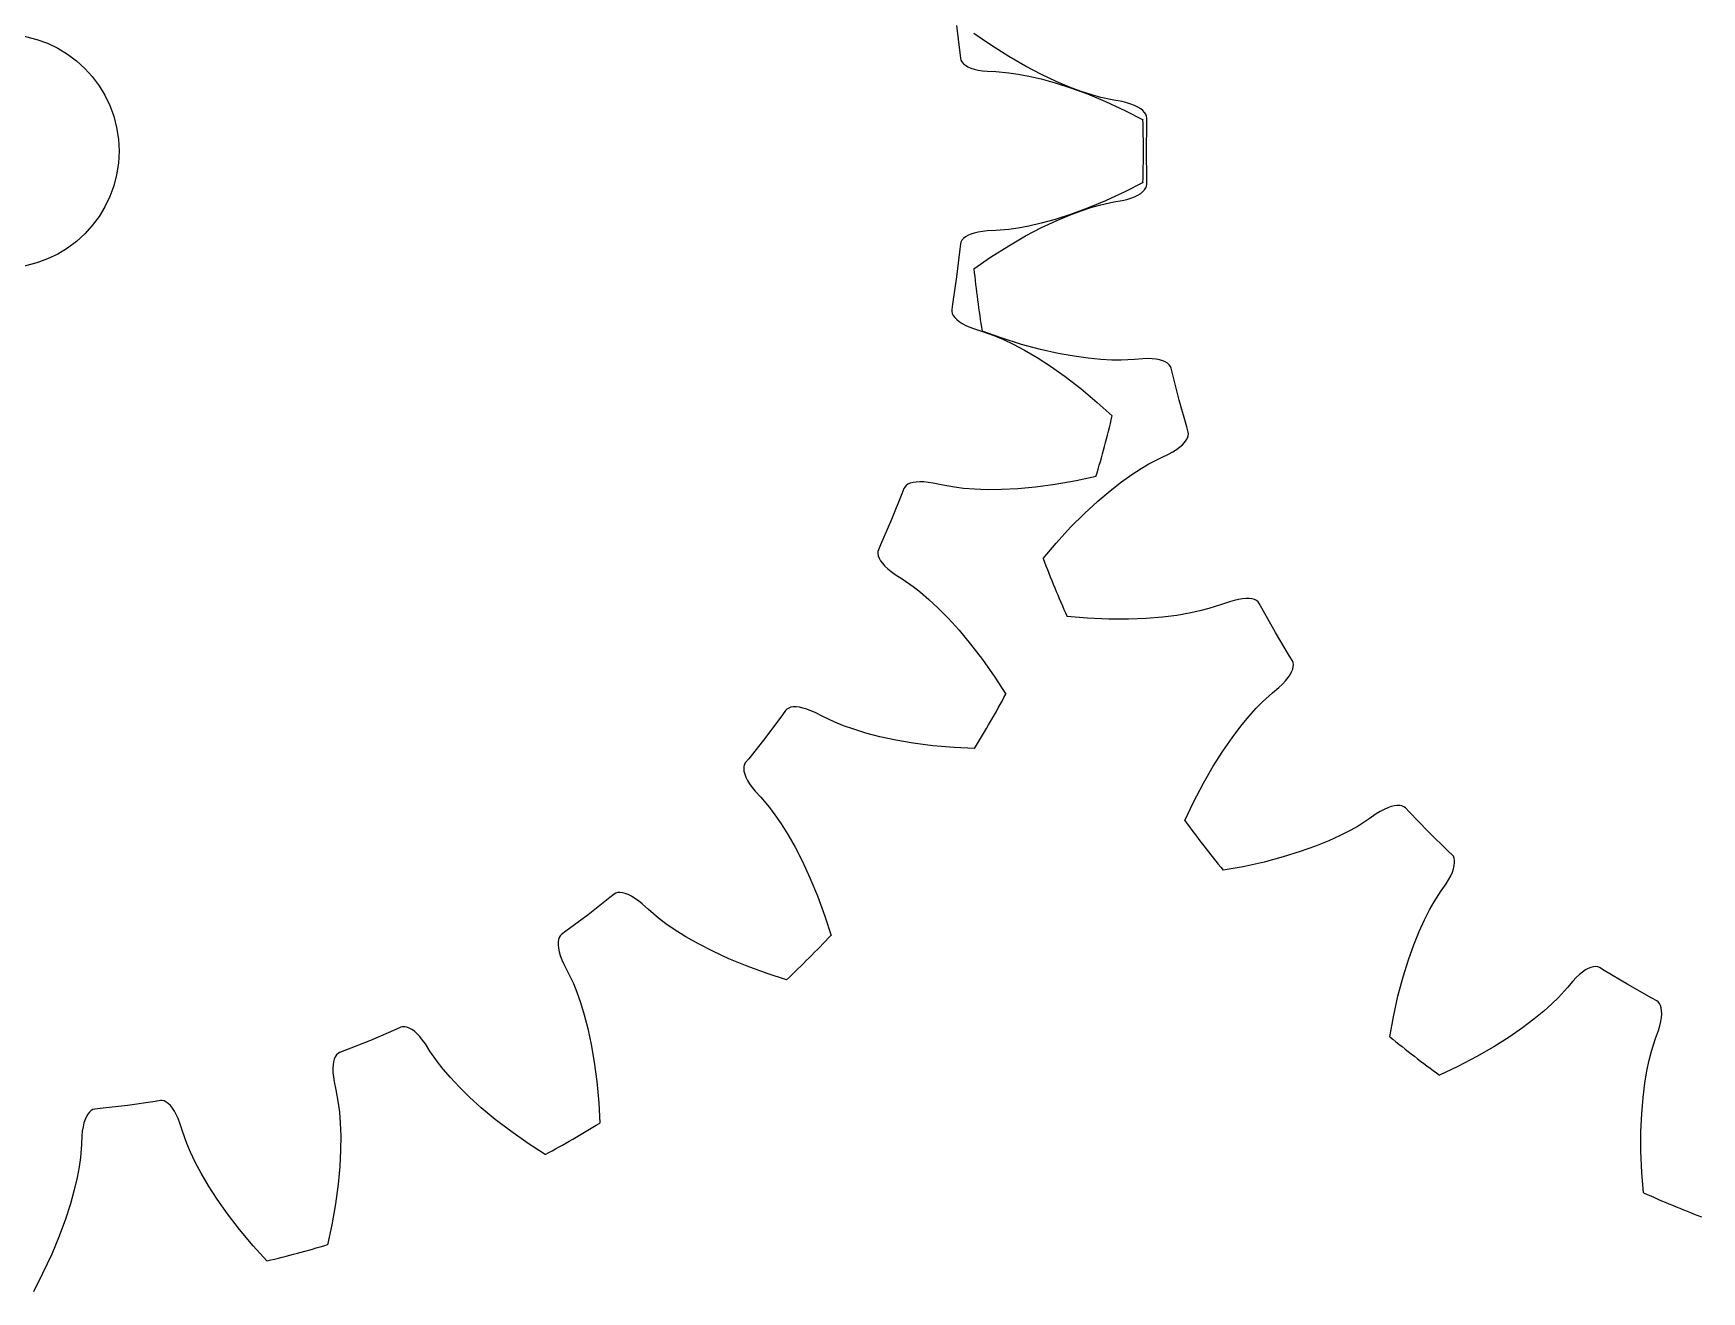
# Model space of a CAD drawing. Extents: x -19.5 to 55.4, y -19.5 to 19.5.
# Drawn here: x 0.54 to 29.04, y -19.49 to 2.01 of the extents above; entities that cross this region are included whole.
import ezdxf

# ---------------------------------------------------------------- set-up
doc = ezdxf.new("R2010")
doc.units = 0

msp = doc.modelspace()

# ---------------------------------------------------------------- linework, layer by layer
msp.add_circle((0, 0), 2)
msp.add_circle((0, 0), 2)
at = {"layer": 'layer0'}
for p, q in [((16.889, 1.815), (16.604, 2.012)), ((17.198, 1.618), (16.889, 1.815)), ((17.488, 1.45), (17.198, 1.618)), ((17.759, 1.308), (17.488, 1.45)), ((18.009, 1.19), (17.759, 1.308)), ((18.236, 1.095), (18.009, 1.19)), ((18.439, 1.019), (18.236, 1.095)), ((18.618, 0.96), (18.439, 1.019)), ((18.77, 0.918), (18.618, 0.96)), ((18.992, 0.869), (18.77, 0.918)), ((19.134, 0.845), (18.992, 0.869)), ((19.214, 0.826), (19.134, 0.845)), ((19.286, 0.804), (19.214, 0.826)), ((19.35, 0.779), (19.286, 0.804)), ((19.406, 0.752), (19.35, 0.779)), ((19.453, 0.723), (19.406, 0.752)), ((19.491, 0.693), (19.453, 0.723)), ((19.521, 0.662), (19.491, 0.693)), ((19.543, 0.63), (19.521, 0.662)), ((19.555, 0.598), (19.543, 0.63)), ((19.56, 0.565), (19.555, 0.598)), ((19.55, 0), (19.557, 0.473)), ((19.557, 0.473), (19.56, 0.565)), ((19.557, -0.473), (19.55, 0)), ((19.555, -0.598), (19.56, -0.565)), ((19.56, -0.565), (19.557, -0.473)), ((18.992, -0.869), (19.134, -0.845)), ((19.134, -0.845), (19.214, -0.826)), ((19.214, -0.826), (19.286, -0.804)), ((19.286, -0.804), (19.35, -0.779)), ((19.35, -0.779), (19.406, -0.752)), ((19.406, -0.752), (19.453, -0.723)), ((19.453, -0.723), (19.491, -0.693)), ((19.491, -0.693), (19.521, -0.662)), ((19.521, -0.662), (19.543, -0.63)), ((19.543, -0.63), (19.555, -0.598)), ((18.009, -1.19), (18.236, -1.095)), ((18.236, -1.095), (18.439, -1.019)), ((18.439, -1.019), (18.618, -0.96)), ((18.618, -0.96), (18.77, -0.918)), ((18.77, -0.918), (18.992, -0.869)), ((17.488, -1.45), (17.759, -1.308)), ((17.759, -1.308), (18.009, -1.19)), ((16.889, -1.815), (17.198, -1.618)), ((17.198, -1.618), (17.488, -1.45)), ((16.604, -2.012), (16.889, -1.815)), ((17.07, -3.193), (16.744, -3.076)), ((17.419, -3.303), (17.07, -3.193)), ((17.744, -3.39), (17.419, -3.303)), ((18.042, -3.457), (17.744, -3.39)), ((18.314, -3.507), (18.042, -3.457)), ((18.558, -3.54), (18.314, -3.507)), ((18.774, -3.561), (18.558, -3.54)), ((18.962, -3.571), (18.774, -3.561)), ((19.12, -3.573), (18.962, -3.571)), ((19.346, -3.562), (19.12, -3.573)), ((19.49, -3.549), (19.346, -3.562)), ((19.572, -3.547), (19.49, -3.549)), ((19.648, -3.55), (19.572, -3.547)), ((19.716, -3.557), (19.648, -3.55)), ((19.776, -3.569), (19.716, -3.557)), ((19.829, -3.584), (19.776, -3.569)), ((19.874, -3.603), (19.829, -3.584)), ((19.911, -3.625), (19.874, -3.603)), ((19.94, -3.651), (19.911, -3.625)), ((19.961, -3.679), (19.94, -3.651)), ((19.974, -3.709), (19.961, -3.679)), ((19.995, -3.799), (19.974, -3.709)), ((20.111, -4.258), (19.995, -3.799)), ((20.239, -4.713), (20.111, -4.258)), ((20.266, -4.801), (20.239, -4.713)), ((20.27, -4.834), (20.266, -4.801)), ((20.266, -4.868), (20.27, -4.834)), ((20, -5.142), (20.064, -5.102)), ((20.064, -5.102), (20.119, -5.062)), ((20.119, -5.062), (20.166, -5.021)), ((20.166, -5.021), (20.204, -4.982)), ((20.204, -4.982), (20.233, -4.943)), ((20.233, -4.943), (20.254, -4.905)), ((20.254, -4.905), (20.266, -4.868)), ((19.459, -5.426), (19.595, -5.346)), ((19.595, -5.346), (19.797, -5.242)), ((19.797, -5.242), (19.927, -5.181)), ((19.927, -5.181), (20, -5.142)), ((18.93, -5.806), (19.125, -5.655)), ((19.125, -5.655), (19.301, -5.529)), ((19.301, -5.529), (19.459, -5.426)), ((18.494, -6.192), (18.72, -5.985)), ((18.72, -5.985), (18.93, -5.806)), ((18.257, -6.43), (18.494, -6.192)), ((18.01, -6.699), (18.257, -6.43)), ((17.786, -6.964), (18.01, -6.699)), ((21.05, -7.678), (20.971, -7.701)), ((21.124, -7.661), (21.05, -7.678)), ((21.191, -7.65), (21.124, -7.661)), ((21.253, -7.646), (21.191, -7.65)), ((21.308, -7.647), (21.253, -7.646)), ((21.356, -7.654), (21.308, -7.647)), ((21.398, -7.666), (21.356, -7.654)), ((21.432, -7.683), (21.398, -7.666)), ((21.46, -7.705), (21.432, -7.683)), ((18.542, -7.984), (18.196, -7.955)), ((19.824, -7.965), (19.549, -7.987)), ((20.069, -7.934), (19.824, -7.965)), ((20.283, -7.898), (20.069, -7.934)), ((20.466, -7.859), (20.283, -7.898)), ((20.62, -7.82), (20.466, -7.859)), ((20.836, -7.751), (20.62, -7.82)), ((20.971, -7.701), (20.836, -7.751)), ((21.48, -7.731), (21.46, -7.705)), ((21.523, -7.812), (21.48, -7.731)), ((21.754, -8.225), (21.523, -7.812)), ((18.908, -8), (18.542, -7.984)), ((19.243, -8), (18.908, -8)), ((19.549, -7.987), (19.243, -8)), ((21.996, -8.631), (21.754, -8.225)), ((22.045, -8.71), (21.996, -8.631)), ((22.057, -8.74), (22.045, -8.71)), ((22.05, -8.855), (22.06, -8.813)), ((22.062, -8.774), (22.057, -8.74)), ((22.06, -8.813), (22.062, -8.774)), ((21.816, -9.165), (21.876, -9.108)), ((21.876, -9.108), (21.927, -9.053)), ((21.927, -9.053), (21.97, -8.999)), ((21.97, -8.999), (22.005, -8.949)), ((22.005, -8.949), (22.031, -8.9)), ((22.031, -8.9), (22.05, -8.855)), ((21.537, -9.41), (21.705, -9.257)), ((21.705, -9.257), (21.816, -9.165)), ((21.163, -9.83), (21.301, -9.662)), ((21.301, -9.662), (21.427, -9.523)), ((21.427, -9.523), (21.537, -9.41)), ((21.014, -10.026), (21.163, -9.83)), ((20.694, -10.512), (20.857, -10.253)), ((20.857, -10.253), (21.014, -10.026)), ((20.526, -10.803), (20.694, -10.512)), ((20.357, -11.127), (20.526, -10.803)), ((20.209, -11.441), (20.357, -11.127)), ((23.476, -11.329), (23.359, -11.412)), ((23.547, -11.286), (23.476, -11.329)), ((23.613, -11.25), (23.547, -11.286)), ((23.676, -11.222), (23.613, -11.25)), ((23.734, -11.202), (23.676, -11.222)), ((23.788, -11.189), (23.734, -11.202)), ((23.836, -11.183), (23.788, -11.189)), ((23.879, -11.184), (23.836, -11.183)), ((23.917, -11.192), (23.879, -11.184)), ((23.949, -11.205), (23.917, -11.192)), ((23.975, -11.225), (23.949, -11.205)), ((24.038, -11.293), (23.975, -11.225)), ((24.368, -11.632), (24.038, -11.293)), ((23.03, -11.612), (22.862, -11.697)), ((23.168, -11.535), (23.03, -11.612)), ((23.359, -11.412), (23.168, -11.535)), ((24.707, -11.962), (24.368, -11.632)), ((22.437, -11.88), (22.177, -11.973)), ((22.665, -11.787), (22.437, -11.88)), ((22.862, -11.697), (22.665, -11.787)), ((24.775, -12.025), (24.707, -11.962)), ((21.203, -12.23), (20.862, -12.292)), ((21.56, -12.151), (21.203, -12.23)), ((21.885, -12.064), (21.56, -12.151)), ((22.177, -11.973), (21.885, -12.064)), ((24.795, -12.051), (24.775, -12.025)), ((24.808, -12.083), (24.795, -12.051)), ((24.798, -12.266), (24.811, -12.212)), ((24.816, -12.121), (24.808, -12.083)), ((24.811, -12.212), (24.817, -12.164)), ((24.817, -12.164), (24.816, -12.121)), ((24.588, -12.641), (24.671, -12.524)), ((24.671, -12.524), (24.714, -12.453)), ((24.714, -12.453), (24.75, -12.387)), ((24.75, -12.387), (24.778, -12.324)), ((24.778, -12.324), (24.798, -12.266)), ((24.465, -12.832), (24.588, -12.641)), ((24.303, -13.138), (24.388, -12.97)), ((24.388, -12.97), (24.465, -12.832)), ((24.12, -13.563), (24.213, -13.335)), ((24.213, -13.335), (24.303, -13.138)), ((24.027, -13.823), (24.12, -13.563)), ((23.936, -14.115), (24.027, -13.823)), ((27.145, -13.95), (27.1, -13.969)), ((27.187, -13.94), (27.145, -13.95)), ((27.226, -13.938), (27.187, -13.94)), ((27.26, -13.943), (27.226, -13.938)), ((27.29, -13.955), (27.26, -13.943)), ((27.369, -14.004), (27.29, -13.955)), ((23.849, -14.44), (23.936, -14.115)), ((26.835, -14.184), (26.743, -14.295)), ((26.892, -14.124), (26.835, -14.184)), ((26.947, -14.073), (26.892, -14.124)), ((27.001, -14.03), (26.947, -14.073)), ((27.051, -13.995), (27.001, -14.03)), ((27.1, -13.969), (27.051, -13.995)), ((27.775, -14.246), (27.369, -14.004)), ((28.188, -14.477), (27.775, -14.246)), ((23.77, -14.797), (23.849, -14.44)), ((26.59, -14.463), (26.477, -14.573)), ((26.743, -14.295), (26.59, -14.463)), ((28.269, -14.52), (28.188, -14.477)), ((28.295, -14.54), (28.269, -14.52)), ((23.708, -15.138), (23.77, -14.797)), ((26.338, -14.699), (26.17, -14.837)), ((26.477, -14.573), (26.338, -14.699)), ((28.317, -14.568), (28.295, -14.54)), ((28.334, -14.602), (28.317, -14.568)), ((28.346, -14.644), (28.334, -14.602)), ((28.339, -14.876), (28.35, -14.809)), ((28.353, -14.692), (28.346, -14.644)), ((28.35, -14.809), (28.354, -14.747)), ((28.354, -14.747), (28.353, -14.692)), ((25.974, -14.986), (25.747, -15.143)), ((26.17, -14.837), (25.974, -14.986)), ((28.249, -15.164), (28.299, -15.029)), ((28.299, -15.029), (28.322, -14.95)), ((28.322, -14.95), (28.339, -14.876)), ((25.488, -15.306), (25.197, -15.474)), ((25.747, -15.143), (25.488, -15.306)), ((28.141, -15.534), (28.18, -15.38)), ((28.18, -15.38), (28.249, -15.164)), ((24.873, -15.643), (24.559, -15.791)), ((25.197, -15.474), (24.873, -15.643)), ((28.102, -15.717), (28.141, -15.534)), ((28.035, -16.176), (28.066, -15.931)), ((28.066, -15.931), (28.102, -15.717)), ((28.013, -16.451), (28.035, -16.176)), ((28, -16.757), (28.013, -16.451)), ((28, -17.092), (28, -16.757)), ((28.016, -17.458), (28, -17.092)), ((28.045, -17.804), (28.016, -17.458))]:
    msp.add_line(p, q, dxfattribs=at)
for start, end in [(185.9236, 189.0764), (200.9236, 204.0764), (215.9236, 219.0764), (230.9236, 234.0764), (245.9236, 249.0764)]:
    msp.add_arc((36, 0), 19.5, start, end, dxfattribs=at)
at = {"layer": 'layer1'}
for p, q in [((16.309, 2.147), (16.364, 1.677)), ((16.364, 1.677), (16.373, 1.586)), ((16.373, 1.586), (16.382, 1.554)), ((16.382, 1.554), (16.399, 1.523)), ((16.399, 1.523), (16.424, 1.494)), ((16.424, 1.494), (16.458, 1.467)), ((16.458, 1.467), (16.5, 1.443)), ((16.5, 1.443), (16.551, 1.42)), ((16.551, 1.42), (16.609, 1.401)), ((16.609, 1.401), (16.676, 1.385)), ((16.676, 1.385), (16.75, 1.372)), ((16.75, 1.372), (16.832, 1.364)), ((16.832, 1.364), (16.976, 1.358)), ((16.976, 1.358), (17.202, 1.339)), ((17.202, 1.339), (17.359, 1.317)), ((17.359, 1.317), (17.543, 1.282)), ((17.543, 1.282), (17.755, 1.233)), ((17.755, 1.233), (17.993, 1.168)), ((17.993, 1.168), (18.255, 1.084)), ((18.255, 1.084), (18.543, 0.978)), ((18.543, 0.978), (18.853, 0.85)), ((18.853, 0.85), (19.185, 0.695)), ((19.185, 0.695), (19.493, 0.536)), ((19.493, -0.536), (19.185, -0.695)), ((18.853, -0.85), (18.543, -0.978)), ((19.185, -0.695), (18.853, -0.85)), ((18.255, -1.084), (17.993, -1.168)), ((18.543, -0.978), (18.255, -1.084)), ((16.551, -1.42), (16.5, -1.443)), ((16.609, -1.401), (16.551, -1.42)), ((16.676, -1.385), (16.609, -1.401)), ((16.75, -1.372), (16.676, -1.385)), ((16.832, -1.364), (16.75, -1.372)), ((16.976, -1.358), (16.832, -1.364)), ((17.202, -1.339), (16.976, -1.358)), ((17.359, -1.317), (17.202, -1.339)), ((17.543, -1.282), (17.359, -1.317)), ((17.755, -1.233), (17.543, -1.282)), ((17.993, -1.168), (17.755, -1.233)), ((16.364, -1.677), (16.309, -2.147)), ((16.373, -1.586), (16.364, -1.677)), ((16.382, -1.554), (16.373, -1.586)), ((16.399, -1.523), (16.382, -1.554)), ((16.424, -1.494), (16.399, -1.523)), ((16.458, -1.467), (16.424, -1.494)), ((16.5, -1.443), (16.458, -1.467)), ((16.309, -2.147), (16.241, -2.615)), ((16.241, -2.615), (16.226, -2.706)), ((16.226, -2.706), (16.226, -2.739)), ((16.226, -2.739), (16.234, -2.773)), ((16.234, -2.773), (16.252, -2.807)), ((16.252, -2.807), (16.277, -2.842)), ((16.277, -2.842), (16.311, -2.877)), ((16.311, -2.877), (16.354, -2.912)), ((16.354, -2.912), (16.406, -2.945)), ((16.406, -2.945), (16.466, -2.978)), ((16.466, -2.978), (16.534, -3.01)), ((16.534, -3.01), (16.612, -3.039)), ((16.612, -3.039), (16.749, -3.082)), ((16.749, -3.082), (16.963, -3.159)), ((16.963, -3.159), (17.108, -3.221)), ((17.108, -3.221), (17.277, -3.302)), ((17.277, -3.302), (17.469, -3.404)), ((17.469, -3.404), (17.682, -3.528)), ((17.682, -3.528), (17.914, -3.678)), ((17.914, -3.678), (18.164, -3.854)), ((18.164, -3.854), (18.43, -4.059)), ((18.43, -4.059), (18.711, -4.294)), ((18.711, -4.294), (18.967, -4.527)), ((15.478, -5.694), (15.446, -5.716)), ((15.518, -5.677), (15.478, -5.694)), ((15.565, -5.664), (15.518, -5.677)), ((15.619, -5.656), (15.565, -5.664)), ((15.681, -5.652), (15.619, -5.656)), ((15.749, -5.654), (15.681, -5.652)), ((15.824, -5.661), (15.749, -5.654)), ((15.906, -5.674), (15.824, -5.661)), ((16.046, -5.705), (15.906, -5.674)), ((18.351, -5.637), (17.99, -5.7)), ((18.69, -5.563), (18.351, -5.637)), ((15.373, -5.856), (15.198, -6.295)), ((15.405, -5.769), (15.373, -5.856)), ((15.422, -5.741), (15.405, -5.769)), ((15.446, -5.716), (15.422, -5.741)), ((16.27, -5.746), (16.046, -5.705)), ((16.426, -5.765), (16.27, -5.746)), ((16.614, -5.779), (16.426, -5.765)), ((16.831, -5.787), (16.614, -5.779)), ((17.077, -5.785), (16.831, -5.787)), ((17.353, -5.772), (17.077, -5.785)), ((17.658, -5.744), (17.353, -5.772)), ((17.99, -5.7), (17.658, -5.744)), ((15.198, -6.295), (15.011, -6.73)), ((14.973, -6.814), (14.964, -6.845)), ((15.011, -6.73), (14.973, -6.814)), ((14.964, -6.845), (14.964, -6.88)), ((14.964, -6.88), (14.971, -6.918)), ((14.971, -6.918), (14.987, -6.958)), ((14.987, -6.958), (15.011, -7.001)), ((15.011, -7.001), (15.043, -7.045)), ((15.043, -7.045), (15.084, -7.091)), ((15.084, -7.091), (15.134, -7.138)), ((15.134, -7.138), (15.192, -7.186)), ((15.192, -7.186), (15.259, -7.235)), ((15.259, -7.235), (15.381, -7.312)), ((15.381, -7.312), (15.567, -7.441)), ((15.567, -7.441), (15.691, -7.539)), ((15.691, -7.539), (15.834, -7.661)), ((15.834, -7.661), (15.993, -7.809)), ((15.993, -7.809), (16.166, -7.985)), ((16.166, -7.985), (16.351, -8.189)), ((16.351, -8.189), (16.548, -8.424)), ((16.548, -8.424), (16.752, -8.691)), ((16.752, -8.691), (16.962, -8.99)), ((16.962, -8.99), (17.149, -9.282)), ((13.333, -9.635), (13.051, -10.014)), ((13.387, -9.56), (13.333, -9.635)), ((13.41, -9.537), (13.387, -9.56)), ((13.44, -9.519), (13.41, -9.537)), ((13.477, -9.506), (13.44, -9.519)), ((13.519, -9.5), (13.477, -9.506)), ((13.568, -9.499), (13.519, -9.5)), ((13.623, -9.505), (13.568, -9.499)), ((13.683, -9.518), (13.623, -9.505)), ((13.749, -9.537), (13.683, -9.518)), ((13.82, -9.564), (13.749, -9.537)), ((13.895, -9.597), (13.82, -9.564)), ((14.023, -9.664), (13.895, -9.597)), ((14.228, -9.761), (14.023, -9.664)), ((14.375, -9.82), (14.228, -9.761)), ((14.552, -9.882), (14.375, -9.82)), ((14.759, -9.946), (14.552, -9.882)), ((14.998, -10.008), (14.759, -9.946)), ((13.051, -10.014), (12.757, -10.385)), ((15.268, -10.066), (14.998, -10.008)), ((15.569, -10.119), (15.268, -10.066)), ((15.902, -10.162), (15.569, -10.119)), ((16.267, -10.194), (15.902, -10.162)), ((16.613, -10.211), (16.267, -10.194)), ((12.673, -10.519), (12.671, -10.557)), ((12.683, -10.485), (12.673, -10.519)), ((12.699, -10.457), (12.683, -10.485)), ((12.757, -10.385), (12.699, -10.457)), ((12.671, -10.557), (12.675, -10.6)), ((12.675, -10.6), (12.688, -10.647)), ((12.688, -10.647), (12.707, -10.699)), ((12.707, -10.699), (12.735, -10.754)), ((12.735, -10.754), (12.771, -10.812)), ((12.771, -10.812), (12.814, -10.874)), ((12.814, -10.874), (12.866, -10.938)), ((12.866, -10.938), (12.964, -11.044)), ((12.964, -11.044), (13.111, -11.217)), ((13.111, -11.217), (13.206, -11.343)), ((13.206, -11.343), (13.312, -11.498)), ((13.312, -11.498), (13.427, -11.682)), ((13.427, -11.682), (13.549, -11.897)), ((13.549, -11.897), (13.675, -12.142)), ((13.675, -12.142), (13.803, -12.42)), ((13.803, -12.42), (13.932, -12.73)), ((10.385, -12.757), (10.014, -13.051)), ((10.457, -12.699), (10.385, -12.757)), ((10.485, -12.683), (10.457, -12.699)), ((10.519, -12.673), (10.485, -12.683)), ((10.557, -12.671), (10.519, -12.673)), ((10.6, -12.675), (10.557, -12.671)), ((10.647, -12.688), (10.6, -12.675)), ((10.699, -12.707), (10.647, -12.688)), ((10.754, -12.735), (10.699, -12.707)), ((10.812, -12.771), (10.754, -12.735)), ((10.874, -12.814), (10.812, -12.771)), ((10.938, -12.866), (10.874, -12.814)), ((13.932, -12.73), (14.057, -13.074)), ((10.014, -13.051), (9.635, -13.333)), ((11.044, -12.964), (10.938, -12.866)), ((11.217, -13.111), (11.044, -12.964)), ((14.057, -13.074), (14.163, -13.404)), ((9.56, -13.387), (9.537, -13.41)), ((9.635, -13.333), (9.56, -13.387)), ((11.343, -13.206), (11.217, -13.111)), ((11.498, -13.312), (11.343, -13.206)), ((11.682, -13.427), (11.498, -13.312)), ((9.5, -13.519), (9.499, -13.568)), ((9.499, -13.568), (9.505, -13.623)), ((9.506, -13.477), (9.5, -13.519)), ((9.505, -13.623), (9.518, -13.683)), ((9.519, -13.44), (9.506, -13.477)), ((9.537, -13.41), (9.519, -13.44)), ((11.897, -13.549), (11.682, -13.427)), ((12.142, -13.675), (11.897, -13.549)), ((12.42, -13.803), (12.142, -13.675)), ((9.518, -13.683), (9.537, -13.749)), ((9.537, -13.749), (9.564, -13.82)), ((9.564, -13.82), (9.597, -13.895)), ((9.597, -13.895), (9.664, -14.023)), ((12.73, -13.932), (12.42, -13.803)), ((13.074, -14.057), (12.73, -13.932)), ((9.664, -14.023), (9.761, -14.228)), ((9.761, -14.228), (9.82, -14.375)), ((13.404, -14.163), (13.074, -14.057)), ((9.82, -14.375), (9.882, -14.552)), ((9.882, -14.552), (9.946, -14.759)), ((9.946, -14.759), (10.008, -14.998)), ((6.73, -15.011), (6.295, -15.198)), ((6.814, -14.973), (6.73, -15.011)), ((6.845, -14.964), (6.814, -14.973)), ((6.88, -14.964), (6.845, -14.964)), ((6.918, -14.971), (6.88, -14.964)), ((6.958, -14.987), (6.918, -14.971)), ((7.001, -15.011), (6.958, -14.987)), ((7.045, -15.043), (7.001, -15.011)), ((7.091, -15.084), (7.045, -15.043)), ((7.138, -15.134), (7.091, -15.084)), ((10.008, -14.998), (10.066, -15.268)), ((5.856, -15.373), (5.769, -15.405)), ((6.295, -15.198), (5.856, -15.373)), ((7.186, -15.192), (7.138, -15.134)), ((7.235, -15.259), (7.186, -15.192)), ((7.312, -15.381), (7.235, -15.259)), ((7.441, -15.567), (7.312, -15.381)), ((10.066, -15.268), (10.119, -15.569)), ((5.656, -15.619), (5.652, -15.681)), ((5.664, -15.565), (5.656, -15.619)), ((5.677, -15.518), (5.664, -15.565)), ((5.694, -15.478), (5.677, -15.518)), ((5.716, -15.446), (5.694, -15.478)), ((5.741, -15.422), (5.716, -15.446)), ((5.769, -15.405), (5.741, -15.422)), ((7.539, -15.691), (7.441, -15.567)), ((10.119, -15.569), (10.162, -15.902)), ((5.652, -15.681), (5.654, -15.749)), ((5.654, -15.749), (5.661, -15.824)), ((5.661, -15.824), (5.674, -15.906)), ((5.674, -15.906), (5.705, -16.046)), ((7.661, -15.834), (7.539, -15.691)), ((7.809, -15.993), (7.661, -15.834)), ((10.162, -15.902), (10.194, -16.267)), ((2.615, -16.241), (2.147, -16.309)), ((2.706, -16.226), (2.615, -16.241)), ((2.739, -16.226), (2.706, -16.226)), ((2.773, -16.234), (2.739, -16.226)), ((2.807, -16.252), (2.773, -16.234)), ((5.705, -16.046), (5.746, -16.27)), ((7.985, -16.166), (7.809, -15.993)), ((8.189, -16.351), (7.985, -16.166)), ((1.443, -16.5), (1.42, -16.551)), ((1.467, -16.458), (1.443, -16.5)), ((1.494, -16.424), (1.467, -16.458)), ((1.523, -16.399), (1.494, -16.424)), ((1.554, -16.382), (1.523, -16.399)), ((1.586, -16.373), (1.554, -16.382)), ((1.677, -16.364), (1.586, -16.373)), ((2.147, -16.309), (1.677, -16.364)), ((2.842, -16.277), (2.807, -16.252)), ((2.877, -16.311), (2.842, -16.277)), ((2.912, -16.354), (2.877, -16.311)), ((2.945, -16.406), (2.912, -16.354)), ((2.978, -16.466), (2.945, -16.406)), ((3.01, -16.534), (2.978, -16.466)), ((5.746, -16.27), (5.765, -16.426)), ((5.765, -16.426), (5.779, -16.614)), ((8.424, -16.548), (8.189, -16.351)), ((10.194, -16.267), (10.211, -16.613)), ((1.372, -16.75), (1.364, -16.832)), ((1.385, -16.676), (1.372, -16.75)), ((1.401, -16.609), (1.385, -16.676)), ((1.42, -16.551), (1.401, -16.609)), ((3.039, -16.612), (3.01, -16.534)), ((3.082, -16.749), (3.039, -16.612)), ((3.159, -16.963), (3.082, -16.749)), ((5.779, -16.614), (5.787, -16.831)), ((8.691, -16.752), (8.424, -16.548)), ((8.99, -16.962), (8.691, -16.752)), ((1.358, -16.976), (1.339, -17.202)), ((1.364, -16.832), (1.358, -16.976)), ((3.221, -17.108), (3.159, -16.963)), ((5.785, -17.077), (5.772, -17.353)), ((5.787, -16.831), (5.785, -17.077)), ((9.282, -17.149), (8.99, -16.962)), ((1.317, -17.359), (1.282, -17.543)), ((1.339, -17.202), (1.317, -17.359)), ((3.302, -17.277), (3.221, -17.108)), ((3.404, -17.469), (3.302, -17.277)), ((5.772, -17.353), (5.744, -17.658)), ((1.282, -17.543), (1.233, -17.755)), ((3.528, -17.682), (3.404, -17.469)), ((5.744, -17.658), (5.7, -17.99)), ((1.233, -17.755), (1.168, -17.993)), ((3.678, -17.914), (3.528, -17.682)), ((3.854, -18.164), (3.678, -17.914)), ((1.168, -17.993), (1.084, -18.255)), ((4.059, -18.43), (3.854, -18.164)), ((5.7, -17.99), (5.637, -18.351)), ((1.084, -18.255), (0.978, -18.543)), ((4.294, -18.711), (4.059, -18.43)), ((5.637, -18.351), (5.563, -18.69)), ((0.978, -18.543), (0.85, -18.853)), ((4.527, -18.967), (4.294, -18.711)), ((0.85, -18.853), (0.695, -19.185)), ((0.695, -19.185), (0.536, -19.493))]:
    msp.add_line(p, q, dxfattribs=at)
for start, end in [(358.4236, 361.5764), (343.4236, 346.5764), (328.4236, 331.5764), (313.4236, 316.5764), (298.4236, 301.5764), (283.4236, 286.5764)]:
    msp.add_arc((0, 0), 19.5, start, end, dxfattribs=at)
at = {"layer": 'layer2'}
for p, q in [((16.889, 1.815), (16.604, 2.012)), ((17.198, 1.618), (16.889, 1.815)), ((17.488, 1.45), (17.198, 1.618)), ((17.759, 1.308), (17.488, 1.45)), ((18.009, 1.19), (17.759, 1.308)), ((18.236, 1.095), (18.009, 1.19)), ((18.439, 1.019), (18.236, 1.095)), ((18.618, 0.96), (18.439, 1.019)), ((18.77, 0.918), (18.618, 0.96)), ((18.992, 0.869), (18.77, 0.918)), ((19.134, 0.845), (18.992, 0.869)), ((19.214, 0.826), (19.134, 0.845)), ((19.286, 0.804), (19.214, 0.826)), ((19.35, 0.779), (19.286, 0.804)), ((19.406, 0.752), (19.35, 0.779)), ((19.453, 0.723), (19.406, 0.752)), ((19.491, 0.693), (19.453, 0.723)), ((19.521, 0.662), (19.491, 0.693)), ((19.543, 0.63), (19.521, 0.662)), ((19.555, 0.598), (19.543, 0.63)), ((19.56, 0.565), (19.555, 0.598)), ((19.55, 0), (19.557, 0.473)), ((19.557, 0.473), (19.56, 0.565)), ((19.557, -0.473), (19.55, 0)), ((19.555, -0.598), (19.56, -0.565)), ((19.56, -0.565), (19.557, -0.473)), ((18.992, -0.869), (19.134, -0.845)), ((19.134, -0.845), (19.214, -0.826)), ((19.214, -0.826), (19.286, -0.804)), ((19.286, -0.804), (19.35, -0.779)), ((19.35, -0.779), (19.406, -0.752)), ((19.406, -0.752), (19.453, -0.723)), ((19.453, -0.723), (19.491, -0.693)), ((19.491, -0.693), (19.521, -0.662)), ((19.521, -0.662), (19.543, -0.63)), ((19.543, -0.63), (19.555, -0.598)), ((18.009, -1.19), (18.236, -1.095)), ((18.236, -1.095), (18.439, -1.019)), ((18.439, -1.019), (18.618, -0.96)), ((18.618, -0.96), (18.77, -0.918)), ((18.77, -0.918), (18.992, -0.869)), ((17.488, -1.45), (17.759, -1.308)), ((17.759, -1.308), (18.009, -1.19)), ((16.889, -1.815), (17.198, -1.618)), ((17.198, -1.618), (17.488, -1.45)), ((16.604, -2.012), (16.889, -1.815)), ((17.07, -3.193), (16.744, -3.076)), ((17.419, -3.303), (17.07, -3.193)), ((17.744, -3.39), (17.419, -3.303)), ((18.042, -3.457), (17.744, -3.39)), ((18.314, -3.507), (18.042, -3.457)), ((18.558, -3.54), (18.314, -3.507)), ((18.774, -3.561), (18.558, -3.54)), ((18.962, -3.571), (18.774, -3.561)), ((19.12, -3.573), (18.962, -3.571)), ((19.346, -3.562), (19.12, -3.573)), ((19.49, -3.549), (19.346, -3.562)), ((19.572, -3.547), (19.49, -3.549)), ((19.648, -3.55), (19.572, -3.547)), ((19.716, -3.557), (19.648, -3.55)), ((19.776, -3.569), (19.716, -3.557)), ((19.829, -3.584), (19.776, -3.569)), ((19.874, -3.603), (19.829, -3.584)), ((19.911, -3.625), (19.874, -3.603)), ((19.94, -3.651), (19.911, -3.625)), ((19.961, -3.679), (19.94, -3.651)), ((19.974, -3.709), (19.961, -3.679)), ((19.995, -3.799), (19.974, -3.709)), ((20.111, -4.258), (19.995, -3.799)), ((20.239, -4.713), (20.111, -4.258)), ((20.266, -4.801), (20.239, -4.713)), ((20.27, -4.834), (20.266, -4.801)), ((20.266, -4.868), (20.27, -4.834)), ((20, -5.142), (20.064, -5.102)), ((20.064, -5.102), (20.119, -5.062)), ((20.119, -5.062), (20.166, -5.021)), ((20.166, -5.021), (20.204, -4.982)), ((20.204, -4.982), (20.233, -4.943)), ((20.233, -4.943), (20.254, -4.905)), ((20.254, -4.905), (20.266, -4.868)), ((19.459, -5.426), (19.595, -5.346)), ((19.595, -5.346), (19.797, -5.242)), ((19.797, -5.242), (19.927, -5.181)), ((19.927, -5.181), (20, -5.142)), ((18.93, -5.806), (19.125, -5.655)), ((19.125, -5.655), (19.301, -5.529)), ((19.301, -5.529), (19.459, -5.426)), ((18.494, -6.192), (18.72, -5.985)), ((18.72, -5.985), (18.93, -5.806)), ((18.257, -6.43), (18.494, -6.192)), ((18.01, -6.699), (18.257, -6.43)), ((17.786, -6.964), (18.01, -6.699)), ((21.05, -7.678), (20.971, -7.701)), ((21.124, -7.661), (21.05, -7.678)), ((21.191, -7.65), (21.124, -7.661)), ((21.253, -7.646), (21.191, -7.65)), ((21.308, -7.647), (21.253, -7.646)), ((21.356, -7.654), (21.308, -7.647)), ((21.398, -7.666), (21.356, -7.654)), ((21.432, -7.683), (21.398, -7.666)), ((21.46, -7.705), (21.432, -7.683)), ((18.542, -7.984), (18.196, -7.955)), ((19.824, -7.965), (19.549, -7.987)), ((20.069, -7.934), (19.824, -7.965)), ((20.283, -7.898), (20.069, -7.934)), ((20.466, -7.859), (20.283, -7.898)), ((20.62, -7.82), (20.466, -7.859)), ((20.836, -7.751), (20.62, -7.82)), ((20.971, -7.701), (20.836, -7.751)), ((21.48, -7.731), (21.46, -7.705)), ((21.523, -7.812), (21.48, -7.731)), ((21.754, -8.225), (21.523, -7.812)), ((18.908, -8), (18.542, -7.984)), ((19.243, -8), (18.908, -8)), ((19.549, -7.987), (19.243, -8)), ((21.996, -8.631), (21.754, -8.225)), ((22.045, -8.71), (21.996, -8.631)), ((22.057, -8.74), (22.045, -8.71)), ((22.05, -8.855), (22.06, -8.813)), ((22.062, -8.774), (22.057, -8.74)), ((22.06, -8.813), (22.062, -8.774)), ((21.816, -9.165), (21.876, -9.108)), ((21.876, -9.108), (21.927, -9.053)), ((21.927, -9.053), (21.97, -8.999)), ((21.97, -8.999), (22.005, -8.949)), ((22.005, -8.949), (22.031, -8.9)), ((22.031, -8.9), (22.05, -8.855)), ((21.537, -9.41), (21.705, -9.257)), ((21.705, -9.257), (21.816, -9.165)), ((21.163, -9.83), (21.301, -9.662)), ((21.301, -9.662), (21.427, -9.523)), ((21.427, -9.523), (21.537, -9.41)), ((21.014, -10.026), (21.163, -9.83)), ((20.694, -10.512), (20.857, -10.253)), ((20.857, -10.253), (21.014, -10.026)), ((20.526, -10.803), (20.694, -10.512)), ((20.357, -11.127), (20.526, -10.803)), ((20.209, -11.441), (20.357, -11.127)), ((23.476, -11.329), (23.359, -11.412)), ((23.547, -11.286), (23.476, -11.329)), ((23.613, -11.25), (23.547, -11.286)), ((23.676, -11.222), (23.613, -11.25)), ((23.734, -11.202), (23.676, -11.222)), ((23.788, -11.189), (23.734, -11.202)), ((23.836, -11.183), (23.788, -11.189)), ((23.879, -11.184), (23.836, -11.183)), ((23.917, -11.192), (23.879, -11.184)), ((23.949, -11.205), (23.917, -11.192)), ((23.975, -11.225), (23.949, -11.205)), ((24.038, -11.293), (23.975, -11.225)), ((24.368, -11.632), (24.038, -11.293)), ((23.03, -11.612), (22.862, -11.697)), ((23.168, -11.535), (23.03, -11.612)), ((23.359, -11.412), (23.168, -11.535)), ((24.707, -11.962), (24.368, -11.632)), ((22.437, -11.88), (22.177, -11.973)), ((22.665, -11.787), (22.437, -11.88)), ((22.862, -11.697), (22.665, -11.787)), ((24.775, -12.025), (24.707, -11.962)), ((21.203, -12.23), (20.862, -12.292)), ((21.56, -12.151), (21.203, -12.23)), ((21.885, -12.064), (21.56, -12.151)), ((22.177, -11.973), (21.885, -12.064)), ((24.795, -12.051), (24.775, -12.025)), ((24.808, -12.083), (24.795, -12.051)), ((24.798, -12.266), (24.811, -12.212)), ((24.816, -12.121), (24.808, -12.083)), ((24.811, -12.212), (24.817, -12.164)), ((24.817, -12.164), (24.816, -12.121)), ((24.588, -12.641), (24.671, -12.524)), ((24.671, -12.524), (24.714, -12.453)), ((24.714, -12.453), (24.75, -12.387)), ((24.75, -12.387), (24.778, -12.324)), ((24.778, -12.324), (24.798, -12.266)), ((24.465, -12.832), (24.588, -12.641)), ((24.303, -13.138), (24.388, -12.97)), ((24.388, -12.97), (24.465, -12.832)), ((24.12, -13.563), (24.213, -13.335)), ((24.213, -13.335), (24.303, -13.138)), ((24.027, -13.823), (24.12, -13.563)), ((23.936, -14.115), (24.027, -13.823)), ((27.145, -13.95), (27.1, -13.969)), ((27.187, -13.94), (27.145, -13.95)), ((27.226, -13.938), (27.187, -13.94)), ((27.26, -13.943), (27.226, -13.938)), ((27.29, -13.955), (27.26, -13.943)), ((27.369, -14.004), (27.29, -13.955)), ((23.849, -14.44), (23.936, -14.115)), ((26.835, -14.184), (26.743, -14.295)), ((26.892, -14.124), (26.835, -14.184)), ((26.947, -14.073), (26.892, -14.124)), ((27.001, -14.03), (26.947, -14.073)), ((27.051, -13.995), (27.001, -14.03)), ((27.1, -13.969), (27.051, -13.995)), ((27.775, -14.246), (27.369, -14.004)), ((28.188, -14.477), (27.775, -14.246)), ((23.77, -14.797), (23.849, -14.44)), ((26.59, -14.463), (26.477, -14.573)), ((26.743, -14.295), (26.59, -14.463)), ((28.269, -14.52), (28.188, -14.477)), ((28.295, -14.54), (28.269, -14.52)), ((23.708, -15.138), (23.77, -14.797)), ((26.338, -14.699), (26.17, -14.837)), ((26.477, -14.573), (26.338, -14.699)), ((28.317, -14.568), (28.295, -14.54)), ((28.334, -14.602), (28.317, -14.568)), ((28.346, -14.644), (28.334, -14.602)), ((28.339, -14.876), (28.35, -14.809)), ((28.353, -14.692), (28.346, -14.644)), ((28.35, -14.809), (28.354, -14.747)), ((28.354, -14.747), (28.353, -14.692)), ((25.974, -14.986), (25.747, -15.143)), ((26.17, -14.837), (25.974, -14.986)), ((28.249, -15.164), (28.299, -15.029)), ((28.299, -15.029), (28.322, -14.95)), ((28.322, -14.95), (28.339, -14.876)), ((25.488, -15.306), (25.197, -15.474)), ((25.747, -15.143), (25.488, -15.306)), ((28.141, -15.534), (28.18, -15.38)), ((28.18, -15.38), (28.249, -15.164)), ((24.873, -15.643), (24.559, -15.791)), ((25.197, -15.474), (24.873, -15.643)), ((28.102, -15.717), (28.141, -15.534)), ((28.035, -16.176), (28.066, -15.931)), ((28.066, -15.931), (28.102, -15.717)), ((28.013, -16.451), (28.035, -16.176)), ((28, -16.757), (28.013, -16.451)), ((28, -17.092), (28, -16.757)), ((28.016, -17.458), (28, -17.092)), ((28.045, -17.804), (28.016, -17.458))]:
    msp.add_line(p, q, dxfattribs=at)
for start, end in [(185.9236, 189.0764), (200.9236, 204.0764), (215.9236, 219.0764), (230.9236, 234.0764), (245.9236, 249.0764)]:
    msp.add_arc((36, 0), 19.5, start, end, dxfattribs=at)
at = {"layer": 'layer3'}
for p, q in [((16.309, 2.147), (16.364, 1.677)), ((16.364, 1.677), (16.373, 1.586)), ((16.373, 1.586), (16.382, 1.554)), ((16.382, 1.554), (16.399, 1.523)), ((16.399, 1.523), (16.424, 1.494)), ((16.424, 1.494), (16.458, 1.467)), ((16.458, 1.467), (16.5, 1.443)), ((16.5, 1.443), (16.551, 1.42)), ((16.551, 1.42), (16.609, 1.401)), ((16.609, 1.401), (16.676, 1.385)), ((16.676, 1.385), (16.75, 1.372)), ((16.75, 1.372), (16.832, 1.364)), ((16.832, 1.364), (16.976, 1.358)), ((16.976, 1.358), (17.202, 1.339)), ((17.202, 1.339), (17.359, 1.317)), ((17.359, 1.317), (17.543, 1.282)), ((17.543, 1.282), (17.755, 1.233)), ((17.755, 1.233), (17.993, 1.168)), ((17.993, 1.168), (18.255, 1.084)), ((18.255, 1.084), (18.543, 0.978)), ((18.543, 0.978), (18.853, 0.85)), ((18.853, 0.85), (19.185, 0.695)), ((19.185, 0.695), (19.493, 0.536)), ((19.493, -0.536), (19.185, -0.695)), ((18.853, -0.85), (18.543, -0.978)), ((19.185, -0.695), (18.853, -0.85)), ((18.255, -1.084), (17.993, -1.168)), ((18.543, -0.978), (18.255, -1.084)), ((16.551, -1.42), (16.5, -1.443)), ((16.609, -1.401), (16.551, -1.42)), ((16.676, -1.385), (16.609, -1.401)), ((16.75, -1.372), (16.676, -1.385)), ((16.832, -1.364), (16.75, -1.372)), ((16.976, -1.358), (16.832, -1.364)), ((17.202, -1.339), (16.976, -1.358)), ((17.359, -1.317), (17.202, -1.339)), ((17.543, -1.282), (17.359, -1.317)), ((17.755, -1.233), (17.543, -1.282)), ((17.993, -1.168), (17.755, -1.233)), ((16.364, -1.677), (16.309, -2.147)), ((16.373, -1.586), (16.364, -1.677)), ((16.382, -1.554), (16.373, -1.586)), ((16.399, -1.523), (16.382, -1.554)), ((16.424, -1.494), (16.399, -1.523)), ((16.458, -1.467), (16.424, -1.494)), ((16.5, -1.443), (16.458, -1.467)), ((16.309, -2.147), (16.241, -2.615)), ((16.241, -2.615), (16.226, -2.706)), ((16.226, -2.706), (16.226, -2.739)), ((16.226, -2.739), (16.234, -2.773)), ((16.234, -2.773), (16.252, -2.807)), ((16.252, -2.807), (16.277, -2.842)), ((16.277, -2.842), (16.311, -2.877)), ((16.311, -2.877), (16.354, -2.912)), ((16.354, -2.912), (16.406, -2.945)), ((16.406, -2.945), (16.466, -2.978)), ((16.466, -2.978), (16.534, -3.01)), ((16.534, -3.01), (16.612, -3.039)), ((16.612, -3.039), (16.749, -3.082)), ((16.749, -3.082), (16.963, -3.159)), ((16.963, -3.159), (17.108, -3.221)), ((17.108, -3.221), (17.277, -3.302)), ((17.277, -3.302), (17.469, -3.404)), ((17.469, -3.404), (17.682, -3.528)), ((17.682, -3.528), (17.914, -3.678)), ((17.914, -3.678), (18.164, -3.854)), ((18.164, -3.854), (18.43, -4.059)), ((18.43, -4.059), (18.711, -4.294)), ((18.711, -4.294), (18.967, -4.527)), ((15.478, -5.694), (15.446, -5.716)), ((15.518, -5.677), (15.478, -5.694)), ((15.565, -5.664), (15.518, -5.677)), ((15.619, -5.656), (15.565, -5.664)), ((15.681, -5.652), (15.619, -5.656)), ((15.749, -5.654), (15.681, -5.652)), ((15.824, -5.661), (15.749, -5.654)), ((15.906, -5.674), (15.824, -5.661)), ((16.046, -5.705), (15.906, -5.674)), ((18.351, -5.637), (17.99, -5.7)), ((18.69, -5.563), (18.351, -5.637)), ((15.373, -5.856), (15.198, -6.295)), ((15.405, -5.769), (15.373, -5.856)), ((15.422, -5.741), (15.405, -5.769)), ((15.446, -5.716), (15.422, -5.741)), ((16.27, -5.746), (16.046, -5.705)), ((16.426, -5.765), (16.27, -5.746)), ((16.614, -5.779), (16.426, -5.765)), ((16.831, -5.787), (16.614, -5.779)), ((17.077, -5.785), (16.831, -5.787)), ((17.353, -5.772), (17.077, -5.785)), ((17.658, -5.744), (17.353, -5.772)), ((17.99, -5.7), (17.658, -5.744)), ((15.198, -6.295), (15.011, -6.73)), ((14.973, -6.814), (14.964, -6.845)), ((15.011, -6.73), (14.973, -6.814)), ((14.964, -6.845), (14.964, -6.88)), ((14.964, -6.88), (14.971, -6.918)), ((14.971, -6.918), (14.987, -6.958)), ((14.987, -6.958), (15.011, -7.001)), ((15.011, -7.001), (15.043, -7.045)), ((15.043, -7.045), (15.084, -7.091)), ((15.084, -7.091), (15.134, -7.138)), ((15.134, -7.138), (15.192, -7.186)), ((15.192, -7.186), (15.259, -7.235)), ((15.259, -7.235), (15.381, -7.312)), ((15.381, -7.312), (15.567, -7.441)), ((15.567, -7.441), (15.691, -7.539)), ((15.691, -7.539), (15.834, -7.661)), ((15.834, -7.661), (15.993, -7.809)), ((15.993, -7.809), (16.166, -7.985)), ((16.166, -7.985), (16.351, -8.189)), ((16.351, -8.189), (16.548, -8.424)), ((16.548, -8.424), (16.752, -8.691)), ((16.752, -8.691), (16.962, -8.99)), ((16.962, -8.99), (17.149, -9.282)), ((13.333, -9.635), (13.051, -10.014)), ((13.387, -9.56), (13.333, -9.635)), ((13.41, -9.537), (13.387, -9.56)), ((13.44, -9.519), (13.41, -9.537)), ((13.477, -9.506), (13.44, -9.519)), ((13.519, -9.5), (13.477, -9.506)), ((13.568, -9.499), (13.519, -9.5)), ((13.623, -9.505), (13.568, -9.499)), ((13.683, -9.518), (13.623, -9.505)), ((13.749, -9.537), (13.683, -9.518)), ((13.82, -9.564), (13.749, -9.537)), ((13.895, -9.597), (13.82, -9.564)), ((14.023, -9.664), (13.895, -9.597)), ((14.228, -9.761), (14.023, -9.664)), ((14.375, -9.82), (14.228, -9.761)), ((14.552, -9.882), (14.375, -9.82)), ((14.759, -9.946), (14.552, -9.882)), ((14.998, -10.008), (14.759, -9.946)), ((13.051, -10.014), (12.757, -10.385)), ((15.268, -10.066), (14.998, -10.008)), ((15.569, -10.119), (15.268, -10.066)), ((15.902, -10.162), (15.569, -10.119)), ((16.267, -10.194), (15.902, -10.162)), ((16.613, -10.211), (16.267, -10.194)), ((12.673, -10.519), (12.671, -10.557)), ((12.683, -10.485), (12.673, -10.519)), ((12.699, -10.457), (12.683, -10.485)), ((12.757, -10.385), (12.699, -10.457)), ((12.671, -10.557), (12.675, -10.6)), ((12.675, -10.6), (12.688, -10.647)), ((12.688, -10.647), (12.707, -10.699)), ((12.707, -10.699), (12.735, -10.754)), ((12.735, -10.754), (12.771, -10.812)), ((12.771, -10.812), (12.814, -10.874)), ((12.814, -10.874), (12.866, -10.938)), ((12.866, -10.938), (12.964, -11.044)), ((12.964, -11.044), (13.111, -11.217)), ((13.111, -11.217), (13.206, -11.343)), ((13.206, -11.343), (13.312, -11.498)), ((13.312, -11.498), (13.427, -11.682)), ((13.427, -11.682), (13.549, -11.897)), ((13.549, -11.897), (13.675, -12.142)), ((13.675, -12.142), (13.803, -12.42)), ((13.803, -12.42), (13.932, -12.73)), ((10.385, -12.757), (10.014, -13.051)), ((10.457, -12.699), (10.385, -12.757)), ((10.485, -12.683), (10.457, -12.699)), ((10.519, -12.673), (10.485, -12.683)), ((10.557, -12.671), (10.519, -12.673)), ((10.6, -12.675), (10.557, -12.671)), ((10.647, -12.688), (10.6, -12.675)), ((10.699, -12.707), (10.647, -12.688)), ((10.754, -12.735), (10.699, -12.707)), ((10.812, -12.771), (10.754, -12.735)), ((10.874, -12.814), (10.812, -12.771)), ((10.938, -12.866), (10.874, -12.814)), ((13.932, -12.73), (14.057, -13.074)), ((10.014, -13.051), (9.635, -13.333)), ((11.044, -12.964), (10.938, -12.866)), ((11.217, -13.111), (11.044, -12.964)), ((14.057, -13.074), (14.163, -13.404)), ((9.56, -13.387), (9.537, -13.41)), ((9.635, -13.333), (9.56, -13.387)), ((11.343, -13.206), (11.217, -13.111)), ((11.498, -13.312), (11.343, -13.206)), ((11.682, -13.427), (11.498, -13.312)), ((9.5, -13.519), (9.499, -13.568)), ((9.499, -13.568), (9.505, -13.623)), ((9.506, -13.477), (9.5, -13.519)), ((9.505, -13.623), (9.518, -13.683)), ((9.519, -13.44), (9.506, -13.477)), ((9.537, -13.41), (9.519, -13.44)), ((11.897, -13.549), (11.682, -13.427)), ((12.142, -13.675), (11.897, -13.549)), ((12.42, -13.803), (12.142, -13.675)), ((9.518, -13.683), (9.537, -13.749)), ((9.537, -13.749), (9.564, -13.82)), ((9.564, -13.82), (9.597, -13.895)), ((9.597, -13.895), (9.664, -14.023)), ((12.73, -13.932), (12.42, -13.803)), ((13.074, -14.057), (12.73, -13.932)), ((9.664, -14.023), (9.761, -14.228)), ((9.761, -14.228), (9.82, -14.375)), ((13.404, -14.163), (13.074, -14.057)), ((9.82, -14.375), (9.882, -14.552)), ((9.882, -14.552), (9.946, -14.759)), ((9.946, -14.759), (10.008, -14.998)), ((6.73, -15.011), (6.295, -15.198)), ((6.814, -14.973), (6.73, -15.011)), ((6.845, -14.964), (6.814, -14.973)), ((6.88, -14.964), (6.845, -14.964)), ((6.918, -14.971), (6.88, -14.964)), ((6.958, -14.987), (6.918, -14.971)), ((7.001, -15.011), (6.958, -14.987)), ((7.045, -15.043), (7.001, -15.011)), ((7.091, -15.084), (7.045, -15.043)), ((7.138, -15.134), (7.091, -15.084)), ((10.008, -14.998), (10.066, -15.268)), ((5.856, -15.373), (5.769, -15.405)), ((6.295, -15.198), (5.856, -15.373)), ((7.186, -15.192), (7.138, -15.134)), ((7.235, -15.259), (7.186, -15.192)), ((7.312, -15.381), (7.235, -15.259)), ((7.441, -15.567), (7.312, -15.381)), ((10.066, -15.268), (10.119, -15.569)), ((5.656, -15.619), (5.652, -15.681)), ((5.664, -15.565), (5.656, -15.619)), ((5.677, -15.518), (5.664, -15.565)), ((5.694, -15.478), (5.677, -15.518)), ((5.716, -15.446), (5.694, -15.478)), ((5.741, -15.422), (5.716, -15.446)), ((5.769, -15.405), (5.741, -15.422)), ((7.539, -15.691), (7.441, -15.567)), ((10.119, -15.569), (10.162, -15.902)), ((5.652, -15.681), (5.654, -15.749)), ((5.654, -15.749), (5.661, -15.824)), ((5.661, -15.824), (5.674, -15.906)), ((5.674, -15.906), (5.705, -16.046)), ((7.661, -15.834), (7.539, -15.691)), ((7.809, -15.993), (7.661, -15.834)), ((10.162, -15.902), (10.194, -16.267)), ((2.615, -16.241), (2.147, -16.309)), ((2.706, -16.226), (2.615, -16.241)), ((2.739, -16.226), (2.706, -16.226)), ((2.773, -16.234), (2.739, -16.226)), ((2.807, -16.252), (2.773, -16.234)), ((5.705, -16.046), (5.746, -16.27)), ((7.985, -16.166), (7.809, -15.993)), ((8.189, -16.351), (7.985, -16.166)), ((1.443, -16.5), (1.42, -16.551)), ((1.467, -16.458), (1.443, -16.5)), ((1.494, -16.424), (1.467, -16.458)), ((1.523, -16.399), (1.494, -16.424)), ((1.554, -16.382), (1.523, -16.399)), ((1.586, -16.373), (1.554, -16.382)), ((1.677, -16.364), (1.586, -16.373)), ((2.147, -16.309), (1.677, -16.364)), ((2.842, -16.277), (2.807, -16.252)), ((2.877, -16.311), (2.842, -16.277)), ((2.912, -16.354), (2.877, -16.311)), ((2.945, -16.406), (2.912, -16.354)), ((2.978, -16.466), (2.945, -16.406)), ((3.01, -16.534), (2.978, -16.466)), ((5.746, -16.27), (5.765, -16.426)), ((5.765, -16.426), (5.779, -16.614)), ((8.424, -16.548), (8.189, -16.351)), ((10.194, -16.267), (10.211, -16.613)), ((1.372, -16.75), (1.364, -16.832)), ((1.385, -16.676), (1.372, -16.75)), ((1.401, -16.609), (1.385, -16.676)), ((1.42, -16.551), (1.401, -16.609)), ((3.039, -16.612), (3.01, -16.534)), ((3.082, -16.749), (3.039, -16.612)), ((3.159, -16.963), (3.082, -16.749)), ((5.779, -16.614), (5.787, -16.831)), ((8.691, -16.752), (8.424, -16.548)), ((8.99, -16.962), (8.691, -16.752)), ((1.358, -16.976), (1.339, -17.202)), ((1.364, -16.832), (1.358, -16.976)), ((3.221, -17.108), (3.159, -16.963)), ((5.785, -17.077), (5.772, -17.353)), ((5.787, -16.831), (5.785, -17.077)), ((9.282, -17.149), (8.99, -16.962)), ((1.317, -17.359), (1.282, -17.543)), ((1.339, -17.202), (1.317, -17.359)), ((3.302, -17.277), (3.221, -17.108)), ((3.404, -17.469), (3.302, -17.277)), ((5.772, -17.353), (5.744, -17.658)), ((1.282, -17.543), (1.233, -17.755)), ((3.528, -17.682), (3.404, -17.469)), ((5.744, -17.658), (5.7, -17.99)), ((1.233, -17.755), (1.168, -17.993)), ((3.678, -17.914), (3.528, -17.682)), ((3.854, -18.164), (3.678, -17.914)), ((1.168, -17.993), (1.084, -18.255)), ((4.059, -18.43), (3.854, -18.164)), ((5.7, -17.99), (5.637, -18.351)), ((1.084, -18.255), (0.978, -18.543)), ((4.294, -18.711), (4.059, -18.43)), ((5.637, -18.351), (5.563, -18.69)), ((0.978, -18.543), (0.85, -18.853)), ((4.527, -18.967), (4.294, -18.711)), ((0.85, -18.853), (0.695, -19.185)), ((0.695, -19.185), (0.536, -19.493))]:
    msp.add_line(p, q, dxfattribs=at)
for start, end in [(358.4236, 361.5764), (343.4236, 346.5764), (328.4236, 331.5764), (313.4236, 316.5764), (298.4236, 301.5764), (283.4236, 286.5764)]:
    msp.add_arc((0, 0), 19.5, start, end, dxfattribs=at)

doc.saveas('drawing.dxf')
